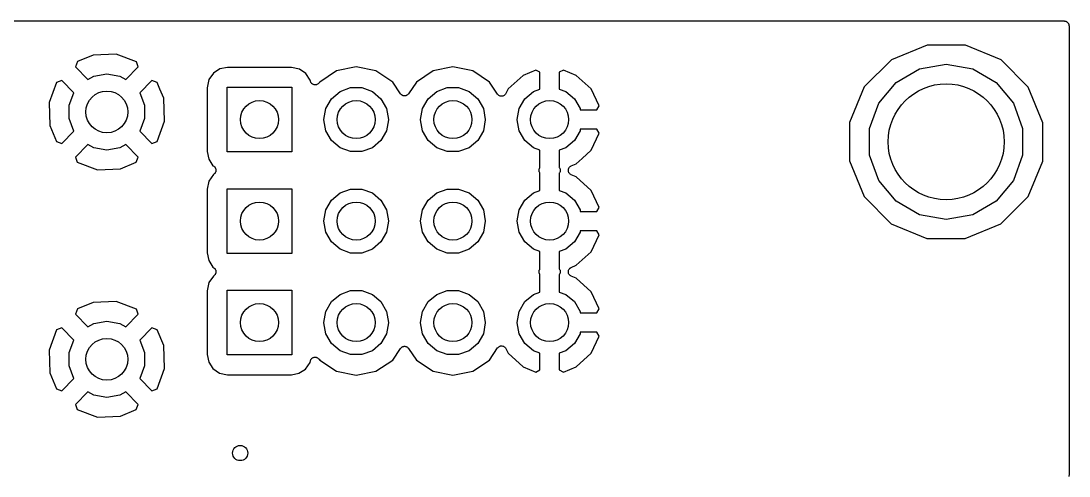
# Model space of a CAD drawing. Extents: x 10 to 287, y -200 to -10.
# Drawn here: x 115.4 to 142.93, y -48.86 to -36.91 of the extents above; entities that cross this region are included whole.
import ezdxf

# ---------------------------------------------------------------- set-up
doc = ezdxf.new("R2010")
doc.units = 0
doc.header["$MEASUREMENT"] = 0
doc.layers.add('BLACK', color=7, linetype='CONTINUOUS')

msp = doc.modelspace()

# ---------------------------------------------------------------- linework, layer by layer
at = {"layer": 'Black'}
for p, q in [((84.6132, -36.905), (142.8, -36.905)), ((142.8, -36.905), (142.811, -36.9069)), ((142.811, -36.9069), (142.822, -36.9069)), ((142.822, -36.9069), (142.832, -36.9107)), ((142.832, -36.9107), (142.843, -36.9127)), ((142.843, -36.9127), (142.853, -36.9182)), ((142.853, -36.9182), (142.863, -36.922)), ((142.863, -36.922), (142.872, -36.9292)), ((142.872, -36.9292), (142.882, -36.9347)), ((142.882, -36.9347), (142.889, -36.9432)), ((142.889, -36.9432), (142.897, -36.9504)), ((142.897, -36.9504), (142.903, -36.96)), ((142.903, -36.96), (142.91, -36.9685)), ((142.91, -36.9685), (142.914, -36.9789)), ((142.914, -36.9789), (142.919, -36.9886)), ((142.919, -36.9886), (142.921, -36.9995)), ((142.921, -36.9995), (142.925, -37.0099)), ((142.925, -37.0099), (142.925, -37.0211)), ((142.925, -37.0211), (142.927, -37.032)), ((142.927, -37.032), (142.927, -48.845)), ((139.197, -37.5408), (138.263, -37.9266)), ((140.207, -37.5416), (139.197, -37.5408)), ((141.141, -37.9291), (140.207, -37.5416)), ((116.883, -37.9729), (116.831, -38.1114)), ((117.299, -37.8004), (116.883, -37.9729)), ((117.901, -37.7781), (117.299, -37.8004)), ((118.432, -37.9756), (117.901, -37.7781)), ((118.483, -38.1114), (118.432, -37.9756)), ((138.263, -37.9266), (137.548, -38.6405)), ((141.855, -38.6443), (141.141, -37.9291)), ((116.831, -38.1114), (117.161, -38.441)), ((118.153, -38.441), (118.483, -38.1114)), ((120.629, -38.1641), (120.455, -38.2758)), ((120.828, -38.1266), (120.629, -38.1641)), ((122.503, -38.1266), (120.828, -38.1266)), ((122.717, -38.1699), (122.503, -38.1266)), ((122.887, -38.2859), (122.717, -38.1699)), ((123.687, -38.2156), (123.248, -38.5094)), ((124.206, -38.1124), (123.687, -38.2156)), ((124.725, -38.2156), (124.206, -38.1124)), ((125.164, -38.5094), (124.725, -38.2156)), ((126.227, -38.2156), (125.788, -38.5094)), ((126.746, -38.1124), (126.227, -38.2156)), ((127.265, -38.2156), (126.746, -38.1124)), ((127.704, -38.5094), (127.265, -38.2156)), ((128.923, -38.1957), (128.588, -38.3342)), ((129.032, -38.2534), (128.923, -38.1957)), ((129.032, -38.6954), (129.032, -38.2534)), ((129.649, -38.1957), (129.54, -38.2534)), ((129.54, -38.2534), (129.54, -38.6954)), ((129.984, -38.3342), (129.649, -38.1957)), ((138.389, -38.5187), (139.002, -38.1645)), ((139.002, -38.1645), (139.7, -38.0414)), ((139.7, -38.0414), (140.398, -38.1645)), ((140.398, -38.1645), (141.011, -38.5187)), ((116.336, -38.5208), (116.139, -39.0522)), ((116.472, -38.4706), (116.336, -38.5208)), ((116.791, -38.7898), (116.472, -38.4706)), ((117.161, -38.441), (117.314, -38.3529)), ((117.314, -38.3529), (117.657, -38.2924)), ((117.657, -38.2924), (118, -38.3529)), ((118, -38.3529), (118.153, -38.441)), ((118.842, -38.4706), (118.523, -38.7898)), ((118.98, -38.5218), (118.842, -38.4706)), ((119.052, -38.6956), (118.98, -38.5218)), ((120.339, -38.4455), (120.296, -38.6597)), ((120.455, -38.2758), (120.339, -38.4455)), ((122.999, -38.4595), (122.887, -38.2859)), ((123.003, -38.4829), (122.999, -38.4595)), ((123.009, -38.4991), (123.003, -38.4829)), ((123.014, -38.5156), (123.009, -38.4991)), ((123.017, -38.5196), (123.014, -38.5156)), ((123.019, -38.5242), (123.017, -38.5196)), ((123.03, -38.5373), (123.019, -38.5242)), ((123.234, -38.53), (123.222, -38.5425)), ((123.248, -38.5094), (123.234, -38.53)), ((125.37, -38.8176), (125.164, -38.5094)), ((125.788, -38.5094), (125.582, -38.8176)), ((127.918, -38.8291), (127.704, -38.5094)), ((128.588, -38.3342), (128.195, -38.6925)), ((130.377, -38.6925), (129.984, -38.3342)), ((137.934, -39.0613), (138.389, -38.5187)), ((141.011, -38.5187), (141.466, -39.0613)), ((116.668, -39.1219), (116.788, -38.7943)), ((116.788, -38.7943), (116.791, -38.7898)), ((118.523, -38.7898), (118.526, -38.7943)), ((118.526, -38.7943), (118.646, -39.1219)), ((119.153, -38.9383), (119.052, -38.6956)), ((119.052, -38.6956), (119.052, -38.6956)), ((120.296, -38.6597), (120.296, -40.3352)), ((120.816, -40.347), (120.816, -38.647)), ((120.816, -38.647), (122.516, -38.647)), ((122.516, -38.647), (122.516, -40.347)), ((123.04, -38.5512), (123.03, -38.5373)), ((123.044, -38.5539), (123.04, -38.5512)), ((123.048, -38.5577), (123.044, -38.5539)), ((123.063, -38.5661), (123.048, -38.5577)), ((123.077, -38.5757), (123.063, -38.5661)), ((123.082, -38.5769), (123.077, -38.5757)), ((123.086, -38.5793), (123.082, -38.5769)), ((123.103, -38.5821), (123.086, -38.5793)), ((123.12, -38.5862), (123.103, -38.5821)), ((123.125, -38.5856), (123.12, -38.5862)), ((123.13, -38.5864), (123.125, -38.5856)), ((123.147, -38.5833), (123.13, -38.5864)), ((123.164, -38.5814), (123.147, -38.5833)), ((123.168, -38.5792), (123.164, -38.5814)), ((123.173, -38.5783), (123.168, -38.5792)), ((123.188, -38.5695), (123.173, -38.5783)), ((123.203, -38.5619), (123.188, -38.5695)), ((123.207, -38.5583), (123.203, -38.5619)), ((123.211, -38.5558), (123.207, -38.5583)), ((123.222, -38.5425), (123.211, -38.5558)), ((123.555, -38.9474), (123.781, -38.7576)), ((123.781, -38.7576), (124.058, -38.6567)), ((124.058, -38.6567), (124.354, -38.6567)), ((124.354, -38.6567), (124.631, -38.7576)), ((124.631, -38.7576), (124.857, -38.9474)), ((126.095, -38.9474), (126.321, -38.7576)), ((126.321, -38.7576), (126.598, -38.6567)), ((126.598, -38.6567), (126.894, -38.6567)), ((126.894, -38.6567), (127.171, -38.7576)), ((127.171, -38.7576), (127.397, -38.9474)), ((128.195, -38.6925), (128.139, -38.8125)), ((128.635, -38.9474), (128.861, -38.7576)), ((128.861, -38.7576), (129.032, -38.6954)), ((129.54, -38.6954), (129.711, -38.7576)), ((129.711, -38.7576), (129.937, -38.9474)), ((130.586, -39.137), (130.377, -38.6925)), ((137.548, -38.6405), (137.16, -39.5737)), ((142.24, -39.5782), (141.855, -38.6443)), ((116.139, -39.0522), (116.161, -39.6541)), ((119.175, -39.5402), (119.153, -38.9383)), ((123.407, -39.203), (123.555, -38.9474)), ((124.857, -38.9474), (125.005, -39.203)), ((125.38, -38.8276), (125.37, -38.8176)), ((125.388, -38.8388), (125.38, -38.8276)), ((125.395, -38.8434), (125.388, -38.8388)), ((125.401, -38.8494), (125.395, -38.8434)), ((125.413, -38.8556), (125.401, -38.8494)), ((125.425, -38.8633), (125.413, -38.8556)), ((125.433, -38.8653), (125.425, -38.8633)), ((125.44, -38.869), (125.433, -38.8653)), ((125.454, -38.8705), (125.44, -38.869)), ((125.468, -38.8738), (125.454, -38.8705)), ((125.476, -38.8728), (125.468, -38.8738)), ((125.484, -38.8738), (125.476, -38.8728)), ((125.498, -38.8705), (125.484, -38.8738)), ((125.512, -38.869), (125.498, -38.8705)), ((125.519, -38.8653), (125.512, -38.869)), ((125.527, -38.8633), (125.519, -38.8653)), ((125.539, -38.8556), (125.527, -38.8633)), ((125.551, -38.8494), (125.539, -38.8556)), ((125.557, -38.8434), (125.551, -38.8494)), ((125.564, -38.8388), (125.557, -38.8434)), ((125.572, -38.8276), (125.564, -38.8388)), ((125.582, -38.8176), (125.572, -38.8276)), ((125.947, -39.203), (126.095, -38.9474)), ((127.397, -38.9474), (127.545, -39.203)), ((127.919, -38.83), (127.918, -38.8291)), ((127.919, -38.8311), (127.919, -38.83)), ((127.934, -38.8459), (127.919, -38.8311)), ((127.949, -38.861), (127.934, -38.8459)), ((127.95, -38.8615), (127.949, -38.861)), ((127.951, -38.8624), (127.95, -38.8615)), ((127.969, -38.8713), (127.951, -38.8624)), ((127.988, -38.8805), (127.969, -38.8713)), ((127.989, -38.8806), (127.988, -38.8805)), ((127.99, -38.8811), (127.989, -38.8806)), ((128.011, -38.883), (127.99, -38.8811)), ((128.032, -38.8853), (128.011, -38.883)), ((128.033, -38.885), (128.032, -38.8853)), ((128.034, -38.8851), (128.033, -38.885)), ((128.055, -38.8798), (128.034, -38.8851)), ((128.075, -38.8748), (128.055, -38.8798)), ((128.076, -38.8741), (128.075, -38.8748)), ((128.077, -38.8738), (128.076, -38.8741)), ((128.094, -38.8619), (128.077, -38.8738)), ((128.112, -38.8503), (128.094, -38.8619)), ((128.113, -38.8486), (128.112, -38.8493)), ((128.112, -38.8493), (128.112, -38.8503)), ((128.125, -38.8316), (128.113, -38.8486)), ((128.138, -38.8147), (128.125, -38.8316)), ((128.139, -38.8125), (128.138, -38.8135)), ((128.138, -38.8135), (128.138, -38.8147)), ((128.487, -39.203), (128.635, -38.9474)), ((129.937, -38.9474), (130.085, -39.203)), ((137.691, -39.727), (137.934, -39.0613)), ((141.466, -39.0613), (141.709, -39.727)), ((116.668, -39.4705), (116.668, -39.1219)), ((118.646, -39.1219), (118.646, -39.4705)), ((123.356, -39.4938), (123.407, -39.203)), ((125.005, -39.203), (125.056, -39.4938)), ((125.896, -39.4938), (125.947, -39.203)), ((127.545, -39.203), (127.596, -39.4938)), ((128.436, -39.4938), (128.487, -39.203)), ((130.085, -39.203), (130.092, -39.243)), ((130.092, -39.243), (130.53, -39.243)), ((130.53, -39.243), (130.586, -39.137)), ((116.788, -39.7981), (116.668, -39.4705)), ((118.646, -39.4705), (118.526, -39.7981)), ((118.978, -40.0716), (119.175, -39.5402)), ((123.356, -39.5002), (123.356, -39.4938)), ((123.407, -39.791), (123.356, -39.5002)), ((125.056, -39.5002), (125.005, -39.791)), ((125.056, -39.4938), (125.056, -39.5002)), ((125.896, -39.5002), (125.896, -39.4938)), ((125.947, -39.791), (125.896, -39.5002)), ((127.596, -39.5002), (127.545, -39.791)), ((127.596, -39.4938), (127.596, -39.5002)), ((128.436, -39.5002), (128.436, -39.4938)), ((128.487, -39.791), (128.436, -39.5002)), ((137.16, -39.5737), (137.16, -40.5842)), ((142.24, -40.5887), (142.24, -39.5782)), ((116.161, -39.6541), (116.334, -40.0706)), ((116.472, -40.1218), (116.791, -39.8026)), ((116.791, -39.8026), (116.788, -39.7981)), ((118.526, -39.7981), (118.523, -39.8026)), ((118.523, -39.8026), (118.842, -40.1218)), ((123.555, -40.0466), (123.407, -39.791)), ((125.005, -39.791), (124.857, -40.0466)), ((126.095, -40.0466), (125.947, -39.791)), ((127.545, -39.791), (127.397, -40.0466)), ((128.635, -40.0466), (128.487, -39.791)), ((130.085, -39.791), (129.937, -40.0466)), ((130.092, -39.751), (130.085, -39.791)), ((130.53, -39.751), (130.092, -39.751)), ((130.377, -40.3015), (130.586, -39.857)), ((130.586, -39.857), (130.53, -39.751)), ((137.691, -40.4354), (137.691, -39.727)), ((141.709, -39.727), (141.709, -40.4354)), ((116.334, -40.0706), (116.472, -40.1218)), ((117.161, -40.1514), (116.831, -40.481)), ((117.314, -40.2395), (117.161, -40.1514)), ((118.153, -40.1514), (118, -40.2395)), ((118.483, -40.481), (118.153, -40.1514)), ((118.842, -40.1218), (118.978, -40.0716)), ((123.781, -40.2364), (123.555, -40.0466)), ((124.857, -40.0466), (124.631, -40.2364)), ((126.321, -40.2364), (126.095, -40.0466)), ((127.397, -40.0466), (127.171, -40.2364)), ((128.861, -40.2364), (128.635, -40.0466)), ((129.937, -40.0466), (129.711, -40.2364)), ((117.657, -40.3), (117.314, -40.2395)), ((118, -40.2395), (117.657, -40.3)), ((120.296, -40.3352), (120.333, -40.5345)), ((122.516, -40.347), (120.816, -40.347)), ((124.058, -40.3373), (123.781, -40.2364)), ((124.354, -40.3373), (124.058, -40.3373)), ((124.631, -40.2364), (124.354, -40.3373)), ((126.598, -40.3373), (126.321, -40.2364)), ((126.894, -40.3373), (126.598, -40.3373)), ((127.171, -40.2364), (126.894, -40.3373)), ((129.032, -40.2986), (128.861, -40.2364)), ((129.032, -40.7553), (129.032, -40.2986)), ((129.711, -40.2364), (129.54, -40.2986)), ((129.54, -40.2986), (129.54, -40.7553)), ((130.142, -40.5155), (130.377, -40.3015)), ((137.934, -41.1011), (137.691, -40.4354)), ((141.709, -40.4354), (141.466, -41.1011)), ((116.831, -40.481), (116.882, -40.6168)), ((116.882, -40.6168), (117.413, -40.8143)), ((118.015, -40.792), (118.431, -40.6195)), ((118.431, -40.6195), (118.483, -40.481)), ((120.333, -40.5345), (120.445, -40.7081)), ((120.445, -40.7081), (120.468, -40.7243)), ((120.468, -40.7243), (120.479, -40.7343)), ((120.479, -40.7343), (120.49, -40.7429)), ((129.808, -40.75), (129.818, -40.7369)), ((129.818, -40.7369), (129.822, -40.7339)), ((129.822, -40.7339), (129.826, -40.7297)), ((129.826, -40.7297), (129.841, -40.7221)), ((129.841, -40.7221), (129.855, -40.7132)), ((129.855, -40.7132), (129.984, -40.6598)), ((129.984, -40.6598), (130.142, -40.5155)), ((130.142, -40.5155), (130.142, -40.5155)), ((137.16, -40.5842), (137.545, -41.5181)), ((141.852, -41.5219), (142.24, -40.5887)), ((117.413, -40.8143), (118.015, -40.792)), ((120.455, -40.9428), (120.339, -41.1125)), ((120.466, -40.9359), (120.455, -40.9428)), ((120.476, -40.9262), (120.466, -40.9359)), ((120.488, -40.9179), (120.476, -40.9262)), ((120.492, -40.9114), (120.488, -40.9179)), ((120.49, -40.7429), (120.494, -40.7496)), ((120.498, -40.906), (120.492, -40.9114)), ((120.494, -40.7496), (120.5, -40.7551)), ((120.504, -40.8933), (120.498, -40.906)), ((120.5, -40.7551), (120.506, -40.768)), ((120.513, -40.8815), (120.504, -40.8933)), ((120.506, -40.768), (120.514, -40.78)), ((120.515, -40.8738), (120.513, -40.8815)), ((120.514, -40.78), (120.516, -40.7877)), ((120.518, -40.8668), (120.515, -40.8738)), ((120.516, -40.7877), (120.519, -40.7949)), ((120.52, -40.8526), (120.518, -40.8668)), ((120.519, -40.7949), (120.521, -40.8091)), ((120.523, -40.8388), (120.52, -40.8526)), ((120.521, -40.8091), (120.524, -40.823)), ((120.524, -40.823), (120.523, -40.8309)), ((120.523, -40.8309), (120.523, -40.8388)), ((129.007, -40.8257), (129.01, -40.8088)), ((129.007, -40.8305), (129.007, -40.8257)), ((129.007, -40.8353), (129.007, -40.8305)), ((129.01, -40.8522), (129.007, -40.8353)), ((129.01, -40.8088), (129.013, -40.7916)), ((129.013, -40.8694), (129.01, -40.8522)), ((129.013, -40.7916), (129.015, -40.7873)), ((129.015, -40.8737), (129.013, -40.8694)), ((129.015, -40.7873), (129.016, -40.7826)), ((129.016, -40.8784), (129.015, -40.8737)), ((129.016, -40.7826), (129.025, -40.7679)), ((129.025, -40.8931), (129.016, -40.8784)), ((129.025, -40.7679), (129.032, -40.7553)), ((129.032, -40.9057), (129.025, -40.8931)), ((129.032, -41.3624), (129.032, -40.9057)), ((129.54, -40.7553), (129.547, -40.7679)), ((129.547, -40.8931), (129.54, -40.9057)), ((129.54, -40.9057), (129.54, -41.3624)), ((129.547, -40.7679), (129.556, -40.7826)), ((129.556, -40.8784), (129.547, -40.8931)), ((129.556, -40.7826), (129.557, -40.7873)), ((129.557, -40.8737), (129.556, -40.8784)), ((129.557, -40.7873), (129.559, -40.7916)), ((129.559, -40.8694), (129.557, -40.8737)), ((129.559, -40.7916), (129.562, -40.8088)), ((129.562, -40.8522), (129.559, -40.8694)), ((129.562, -40.8088), (129.565, -40.8257)), ((129.565, -40.8353), (129.562, -40.8522)), ((129.565, -40.8257), (129.565, -40.8305)), ((129.565, -40.8305), (129.565, -40.8353)), ((129.778, -40.8139), (129.779, -40.8086)), ((129.778, -40.8305), (129.778, -40.8139)), ((129.778, -40.8471), (129.778, -40.8305)), ((129.779, -40.8524), (129.778, -40.8471)), ((129.779, -40.8086), (129.78, -40.803)), ((129.78, -40.858), (129.779, -40.8524)), ((129.78, -40.803), (129.786, -40.7877)), ((129.786, -40.8733), (129.78, -40.858)), ((129.786, -40.7877), (129.791, -40.7719)), ((129.791, -40.8891), (129.786, -40.8733)), ((129.791, -40.7719), (129.794, -40.7674)), ((129.794, -40.8936), (129.791, -40.8891)), ((129.794, -40.7674), (129.796, -40.7623)), ((129.796, -40.8987), (129.794, -40.8936)), ((129.796, -40.7623), (129.808, -40.75)), ((129.808, -40.911), (129.796, -40.8987)), ((129.818, -40.9241), (129.808, -40.911)), ((129.822, -40.9271), (129.818, -40.9241)), ((129.826, -40.9313), (129.822, -40.9271)), ((129.841, -40.9389), (129.826, -40.9313)), ((129.855, -40.9478), (129.841, -40.9389)), ((129.984, -41.0012), (129.855, -40.9478)), ((130.377, -41.3595), (129.984, -41.0012)), ((120.339, -41.1125), (120.296, -41.3267)), ((138.389, -41.6437), (137.934, -41.1011)), ((141.466, -41.1011), (141.011, -41.6437)), ((120.296, -41.3267), (120.296, -43.0022)), ((120.816, -43.014), (120.816, -41.314)), ((120.816, -41.314), (122.516, -41.314)), ((122.516, -41.314), (122.516, -43.014)), ((123.555, -41.6144), (123.781, -41.4246)), ((123.781, -41.4246), (124.058, -41.3237)), ((124.058, -41.3237), (124.354, -41.3237)), ((124.354, -41.3237), (124.631, -41.4246)), ((124.631, -41.4246), (124.857, -41.6144)), ((126.095, -41.6144), (126.321, -41.4246)), ((126.321, -41.4246), (126.598, -41.3237)), ((126.598, -41.3237), (126.894, -41.3237)), ((126.894, -41.3237), (127.171, -41.4246)), ((127.171, -41.4246), (127.397, -41.6144)), ((128.635, -41.6144), (128.861, -41.4246)), ((128.861, -41.4246), (129.032, -41.3624)), ((129.54, -41.3624), (129.711, -41.4246)), ((129.711, -41.4246), (129.937, -41.6144)), ((130.586, -41.804), (130.377, -41.3595)), ((137.545, -41.5181), (138.259, -42.2333)), ((141.137, -42.2358), (141.852, -41.5219)), ((123.407, -41.87), (123.555, -41.6144)), ((124.857, -41.6144), (125.005, -41.87)), ((125.947, -41.87), (126.095, -41.6144)), ((127.397, -41.6144), (127.545, -41.87)), ((128.487, -41.87), (128.635, -41.6144)), ((129.937, -41.6144), (130.085, -41.87)), ((130.53, -41.91), (130.586, -41.804)), ((139.002, -41.9979), (138.389, -41.6437)), ((141.011, -41.6437), (140.398, -41.9979)), ((123.356, -42.1608), (123.407, -41.87)), ((125.005, -41.87), (125.056, -42.1608)), ((125.896, -42.1608), (125.947, -41.87)), ((127.545, -41.87), (127.596, -42.1608)), ((128.436, -42.1608), (128.487, -41.87)), ((130.085, -41.87), (130.092, -41.91)), ((130.092, -41.91), (130.53, -41.91)), ((139.7, -42.121), (139.002, -41.9979)), ((140.398, -41.9979), (139.7, -42.121)), ((123.356, -42.1672), (123.356, -42.1608)), ((123.407, -42.458), (123.356, -42.1672)), ((125.056, -42.1672), (125.005, -42.458)), ((125.056, -42.1608), (125.056, -42.1672)), ((125.896, -42.1672), (125.896, -42.1608)), ((125.947, -42.458), (125.896, -42.1672)), ((127.596, -42.1672), (127.545, -42.458)), ((127.596, -42.1608), (127.596, -42.1672)), ((128.436, -42.1672), (128.436, -42.1608)), ((128.487, -42.458), (128.436, -42.1672)), ((138.259, -42.2333), (139.193, -42.6208)), ((140.203, -42.6216), (141.137, -42.2358)), ((123.555, -42.7136), (123.407, -42.458)), ((125.005, -42.458), (124.857, -42.7136)), ((126.095, -42.7136), (125.947, -42.458)), ((127.545, -42.458), (127.397, -42.7136)), ((128.635, -42.7136), (128.487, -42.458)), ((130.085, -42.458), (129.937, -42.7136)), ((130.092, -42.418), (130.085, -42.458)), ((130.53, -42.418), (130.092, -42.418)), ((130.377, -42.9685), (130.586, -42.524)), ((130.586, -42.524), (130.53, -42.418)), ((139.193, -42.6208), (140.203, -42.6216)), ((123.781, -42.9034), (123.555, -42.7136)), ((124.058, -43.0043), (123.781, -42.9034)), ((124.631, -42.9034), (124.354, -43.0043)), ((124.857, -42.7136), (124.631, -42.9034)), ((126.321, -42.9034), (126.095, -42.7136)), ((126.598, -43.0043), (126.321, -42.9034)), ((127.171, -42.9034), (126.894, -43.0043)), ((127.397, -42.7136), (127.171, -42.9034)), ((128.861, -42.9034), (128.635, -42.7136)), ((129.032, -42.9656), (128.861, -42.9034)), ((129.711, -42.9034), (129.54, -42.9656)), ((129.937, -42.7136), (129.711, -42.9034)), ((120.296, -43.0022), (120.333, -43.2015)), ((120.333, -43.2015), (120.445, -43.3751)), ((122.516, -43.014), (120.816, -43.014)), ((124.354, -43.0043), (124.058, -43.0043)), ((126.894, -43.0043), (126.598, -43.0043)), ((129.032, -43.4223), (129.032, -42.9656)), ((129.54, -42.9656), (129.54, -43.4223)), ((129.984, -43.3268), (130.377, -42.9685)), ((120.445, -43.3751), (120.468, -43.3913)), ((120.468, -43.3913), (120.479, -43.4013)), ((120.479, -43.4013), (120.49, -43.4099)), ((120.49, -43.4099), (120.494, -43.4166)), ((120.494, -43.4166), (120.5, -43.4221)), ((120.5, -43.4221), (120.506, -43.435)), ((120.506, -43.435), (120.514, -43.447)), ((120.514, -43.447), (120.516, -43.4547)), ((120.516, -43.4547), (120.519, -43.4619)), ((120.519, -43.4619), (120.521, -43.4761)), ((120.521, -43.4761), (120.524, -43.49)), ((129.007, -43.4927), (129.01, -43.4758)), ((129.01, -43.4758), (129.013, -43.4586)), ((129.013, -43.4586), (129.015, -43.4543)), ((129.015, -43.4543), (129.016, -43.4496)), ((129.016, -43.4496), (129.025, -43.4349)), ((129.025, -43.4349), (129.032, -43.4223)), ((129.54, -43.4223), (129.547, -43.4349)), ((129.547, -43.4349), (129.556, -43.4496)), ((129.556, -43.4496), (129.557, -43.4543)), ((129.557, -43.4543), (129.559, -43.4586)), ((129.559, -43.4586), (129.562, -43.4758)), ((129.562, -43.4758), (129.565, -43.4927)), ((129.778, -43.4809), (129.779, -43.4756)), ((129.778, -43.4975), (129.778, -43.4809)), ((129.779, -43.4756), (129.78, -43.47)), ((129.78, -43.47), (129.786, -43.4547)), ((129.786, -43.4547), (129.791, -43.4389)), ((129.791, -43.4389), (129.794, -43.4344)), ((129.794, -43.4344), (129.796, -43.4293)), ((129.796, -43.4293), (129.808, -43.417)), ((129.808, -43.417), (129.818, -43.4039)), ((129.818, -43.4039), (129.822, -43.4009)), ((129.822, -43.4009), (129.826, -43.3967)), ((129.826, -43.3967), (129.841, -43.3891)), ((129.841, -43.3891), (129.855, -43.3802)), ((129.855, -43.3802), (129.984, -43.3268)), ((120.455, -43.6098), (120.339, -43.7795)), ((120.466, -43.6029), (120.455, -43.6098)), ((120.476, -43.5932), (120.466, -43.6029)), ((120.488, -43.5849), (120.476, -43.5932)), ((120.492, -43.5784), (120.488, -43.5849)), ((120.498, -43.573), (120.492, -43.5784)), ((120.504, -43.5603), (120.498, -43.573)), ((120.513, -43.5485), (120.504, -43.5603)), ((120.515, -43.5408), (120.513, -43.5485)), ((120.518, -43.5338), (120.515, -43.5408)), ((120.52, -43.5196), (120.518, -43.5338)), ((120.523, -43.5058), (120.52, -43.5196)), ((120.524, -43.49), (120.523, -43.4979)), ((120.523, -43.4979), (120.523, -43.5058)), ((129.007, -43.4975), (129.007, -43.4927)), ((129.007, -43.5023), (129.007, -43.4975)), ((129.01, -43.5192), (129.007, -43.5023)), ((129.013, -43.5364), (129.01, -43.5192)), ((129.015, -43.5407), (129.013, -43.5364)), ((129.016, -43.5454), (129.015, -43.5407)), ((129.025, -43.5601), (129.016, -43.5454)), ((129.032, -43.5727), (129.025, -43.5601)), ((129.032, -44.0294), (129.032, -43.5727)), ((129.547, -43.5601), (129.54, -43.5727)), ((129.54, -43.5727), (129.54, -44.0294)), ((129.556, -43.5454), (129.547, -43.5601)), ((129.557, -43.5407), (129.556, -43.5454)), ((129.559, -43.5364), (129.557, -43.5407)), ((129.562, -43.5192), (129.559, -43.5364)), ((129.565, -43.5023), (129.562, -43.5192)), ((129.565, -43.4927), (129.565, -43.4975)), ((129.565, -43.4975), (129.565, -43.5023)), ((129.778, -43.5141), (129.778, -43.4975)), ((129.779, -43.5194), (129.778, -43.5141)), ((129.78, -43.525), (129.779, -43.5194)), ((129.786, -43.5403), (129.78, -43.525)), ((129.791, -43.5561), (129.786, -43.5403)), ((129.794, -43.5606), (129.791, -43.5561)), ((129.796, -43.5657), (129.794, -43.5606)), ((129.808, -43.578), (129.796, -43.5657)), ((129.818, -43.5911), (129.808, -43.578)), ((129.822, -43.5941), (129.818, -43.5911)), ((129.826, -43.5983), (129.822, -43.5941)), ((129.841, -43.6059), (129.826, -43.5983)), ((129.855, -43.6148), (129.841, -43.6059)), ((129.984, -43.6682), (129.855, -43.6148)), ((130.377, -44.0265), (129.984, -43.6682)), ((120.339, -43.7795), (120.296, -43.9937)), ((120.296, -43.9937), (120.296, -45.6692)), ((120.816, -45.681), (120.816, -43.981)), ((120.816, -43.981), (122.516, -43.981)), ((122.516, -43.981), (122.516, -45.681)), ((123.781, -44.0916), (124.058, -43.9907)), ((124.058, -43.9907), (124.354, -43.9907)), ((124.354, -43.9907), (124.631, -44.0916)), ((126.321, -44.0916), (126.598, -43.9907)), ((126.598, -43.9907), (126.894, -43.9907)), ((126.894, -43.9907), (127.171, -44.0916)), ((128.861, -44.0916), (129.032, -44.0294)), ((129.54, -44.0294), (129.711, -44.0916)), ((130.586, -44.471), (130.377, -44.0265)), ((117.299, -44.3004), (116.883, -44.4729)), ((117.901, -44.2781), (117.299, -44.3004)), ((118.432, -44.4756), (117.901, -44.2781)), ((123.407, -44.537), (123.555, -44.2814)), ((123.555, -44.2814), (123.781, -44.0916)), ((124.631, -44.0916), (124.857, -44.2814)), ((124.857, -44.2814), (125.005, -44.537)), ((125.947, -44.537), (126.095, -44.2814)), ((126.095, -44.2814), (126.321, -44.0916)), ((127.171, -44.0916), (127.397, -44.2814)), ((127.397, -44.2814), (127.545, -44.537)), ((128.487, -44.537), (128.635, -44.2814)), ((128.635, -44.2814), (128.861, -44.0916)), ((129.711, -44.0916), (129.937, -44.2814)), ((129.937, -44.2814), (130.085, -44.537)), ((116.883, -44.4729), (116.831, -44.6114)), ((118.483, -44.6114), (118.432, -44.4756)), ((123.356, -44.8278), (123.407, -44.537)), ((125.005, -44.537), (125.056, -44.8278)), ((125.896, -44.8278), (125.947, -44.537)), ((127.545, -44.537), (127.596, -44.8278)), ((128.436, -44.8278), (128.487, -44.537)), ((130.085, -44.537), (130.092, -44.577)), ((130.092, -44.577), (130.53, -44.577)), ((130.53, -44.577), (130.586, -44.471)), ((116.831, -44.6114), (117.161, -44.941)), ((117.161, -44.941), (117.314, -44.8529)), ((117.314, -44.8529), (117.657, -44.7924)), ((117.657, -44.7924), (118, -44.8529)), ((118, -44.8529), (118.153, -44.941)), ((118.153, -44.941), (118.483, -44.6114)), ((123.356, -44.8342), (123.356, -44.8278)), ((123.407, -45.125), (123.356, -44.8342)), ((125.056, -44.8342), (125.005, -45.125)), ((125.056, -44.8278), (125.056, -44.8342)), ((125.896, -44.8342), (125.896, -44.8278)), ((125.947, -45.125), (125.896, -44.8342)), ((127.596, -44.8342), (127.545, -45.125)), ((127.596, -44.8278), (127.596, -44.8342)), ((128.436, -44.8342), (128.436, -44.8278)), ((128.487, -45.125), (128.436, -44.8342)), ((116.336, -45.0208), (116.139, -45.5522)), ((116.472, -44.9706), (116.336, -45.0208)), ((116.791, -45.2898), (116.472, -44.9706)), ((118.842, -44.9706), (118.523, -45.2898)), ((118.98, -45.0218), (118.842, -44.9706)), ((119.153, -45.4383), (118.98, -45.0218)), ((123.555, -45.3806), (123.407, -45.125)), ((125.005, -45.125), (124.857, -45.3806)), ((126.095, -45.3806), (125.947, -45.125)), ((127.545, -45.125), (127.397, -45.3806)), ((128.635, -45.3806), (128.487, -45.125)), ((130.085, -45.125), (129.937, -45.3806)), ((130.092, -45.085), (130.085, -45.125)), ((130.53, -45.085), (130.092, -45.085)), ((130.586, -45.191), (130.53, -45.085)), ((116.668, -45.6219), (116.788, -45.2943)), ((116.788, -45.2943), (116.791, -45.2898)), ((118.523, -45.2898), (118.526, -45.2943)), ((118.526, -45.2943), (118.646, -45.6219)), ((123.781, -45.5704), (123.555, -45.3806)), ((124.857, -45.3806), (124.631, -45.5704)), ((126.321, -45.5704), (126.095, -45.3806)), ((127.397, -45.3806), (127.171, -45.5704)), ((128.861, -45.5704), (128.635, -45.3806)), ((129.937, -45.3806), (129.711, -45.5704)), ((130.377, -45.6355), (130.586, -45.191)), ((116.139, -45.5522), (116.161, -46.1541)), ((116.668, -45.9705), (116.668, -45.6219)), ((118.646, -45.6219), (118.646, -45.9705)), ((119.175, -46.0402), (119.153, -45.4383)), ((120.296, -45.6692), (120.333, -45.8685)), ((122.516, -45.681), (120.816, -45.681)), ((124.058, -45.6713), (123.781, -45.5704)), ((124.354, -45.6713), (124.058, -45.6713)), ((124.631, -45.5704), (124.354, -45.6713)), ((125.164, -45.8186), (125.37, -45.5104)), ((125.37, -45.5104), (125.38, -45.5004)), ((125.38, -45.5004), (125.388, -45.4892)), ((125.388, -45.4892), (125.395, -45.4846)), ((125.395, -45.4846), (125.401, -45.4786)), ((125.401, -45.4786), (125.413, -45.4724)), ((125.413, -45.4724), (125.425, -45.4647)), ((125.425, -45.4647), (125.433, -45.4627)), ((125.433, -45.4627), (125.44, -45.459)), ((125.44, -45.459), (125.454, -45.4575)), ((125.454, -45.4575), (125.468, -45.4542)), ((125.468, -45.4542), (125.476, -45.4552)), ((125.476, -45.4552), (125.484, -45.4542)), ((125.484, -45.4542), (125.498, -45.4575)), ((125.498, -45.4575), (125.512, -45.459)), ((125.512, -45.459), (125.519, -45.4627)), ((125.519, -45.4627), (125.527, -45.4647)), ((125.527, -45.4647), (125.539, -45.4724)), ((125.539, -45.4724), (125.551, -45.4786)), ((125.551, -45.4786), (125.557, -45.4846)), ((125.557, -45.4846), (125.564, -45.4892)), ((125.564, -45.4892), (125.572, -45.5004)), ((125.572, -45.5004), (125.582, -45.5104)), ((125.582, -45.5104), (125.788, -45.8186)), ((126.598, -45.6713), (126.321, -45.5704)), ((126.894, -45.6713), (126.598, -45.6713)), ((127.171, -45.5704), (126.894, -45.6713)), ((127.704, -45.8186), (127.918, -45.4989)), ((127.918, -45.4989), (127.919, -45.498)), ((127.919, -45.4969), (127.934, -45.4821)), ((127.919, -45.498), (127.919, -45.4969)), ((127.934, -45.4821), (127.949, -45.467)), ((127.949, -45.467), (127.95, -45.4665)), ((127.95, -45.4665), (127.951, -45.4656)), ((127.951, -45.4656), (127.969, -45.4567)), ((127.969, -45.4567), (127.988, -45.4475)), ((127.988, -45.4475), (127.989, -45.4474)), ((127.989, -45.4474), (127.99, -45.4469)), ((127.99, -45.4469), (128.011, -45.445)), ((128.011, -45.445), (128.032, -45.4427)), ((128.032, -45.4427), (128.033, -45.443)), ((128.033, -45.443), (128.034, -45.4429)), ((128.034, -45.4429), (128.055, -45.4482)), ((128.055, -45.4482), (128.075, -45.4532)), ((128.075, -45.4532), (128.076, -45.4539)), ((128.076, -45.4539), (128.077, -45.4542)), ((128.077, -45.4542), (128.094, -45.4661)), ((128.094, -45.4661), (128.112, -45.4777)), ((128.112, -45.4777), (128.112, -45.4787)), ((128.112, -45.4787), (128.113, -45.4794)), ((128.113, -45.4794), (128.125, -45.4964)), ((128.125, -45.4964), (128.138, -45.5133)), ((128.138, -45.5133), (128.138, -45.5145)), ((128.138, -45.5145), (128.139, -45.5155)), ((128.139, -45.5155), (128.195, -45.6355)), ((128.195, -45.6355), (128.588, -45.9938)), ((129.032, -45.6326), (128.861, -45.5704)), ((129.032, -46.0746), (129.032, -45.6326)), ((129.711, -45.5704), (129.54, -45.6326)), ((129.54, -45.6326), (129.54, -46.0746)), ((129.984, -45.9938), (130.377, -45.6355)), ((120.333, -45.8685), (120.445, -46.0421)), ((122.877, -46.0522), (122.993, -45.8825)), ((122.993, -45.8825), (123.002, -45.8403)), ((123.002, -45.8403), (123.008, -45.825)), ((123.008, -45.825), (123.012, -45.8093)), ((123.012, -45.8093), (123.016, -45.8046)), ((123.016, -45.8046), (123.018, -45.7992)), ((123.018, -45.7992), (123.029, -45.7869)), ((123.029, -45.7869), (123.038, -45.7737)), ((123.038, -45.7737), (123.043, -45.7705)), ((123.043, -45.7705), (123.047, -45.7661)), ((123.047, -45.7661), (123.061, -45.7583)), ((123.061, -45.7583), (123.075, -45.7492)), ((123.075, -45.7492), (123.081, -45.7478)), ((123.081, -45.7478), (123.086, -45.7451)), ((123.086, -45.7451), (123.102, -45.7426)), ((123.102, -45.7426), (123.118, -45.7387)), ((123.118, -45.7387), (123.124, -45.7394)), ((123.124, -45.7394), (123.129, -45.7385)), ((123.129, -45.7385), (123.145, -45.7417)), ((123.145, -45.7417), (123.162, -45.7435)), ((123.162, -45.7435), (123.167, -45.7461)), ((123.167, -45.7461), (123.173, -45.7473)), ((123.173, -45.7473), (123.186, -45.7558)), ((123.186, -45.7558), (123.201, -45.763)), ((123.201, -45.763), (123.205, -45.7672)), ((123.205, -45.7672), (123.21, -45.7703)), ((123.21, -45.7703), (123.22, -45.7831)), ((123.22, -45.7831), (123.232, -45.7949)), ((123.232, -45.7949), (123.248, -45.8186)), ((123.248, -45.8186), (123.687, -46.1124)), ((124.725, -46.1124), (125.164, -45.8186)), ((125.788, -45.8186), (126.227, -46.1124)), ((127.265, -46.1124), (127.704, -45.8186)), ((116.161, -46.1541), (116.334, -46.5706)), ((116.788, -46.2981), (116.668, -45.9705)), ((118.646, -45.9705), (118.526, -46.2981)), ((118.978, -46.5716), (119.175, -46.0402)), ((120.445, -46.0421), (120.615, -46.1581)), ((120.615, -46.1581), (120.829, -46.2014)), ((120.829, -46.2014), (122.504, -46.2014)), ((122.504, -46.2014), (122.703, -46.1639)), ((122.703, -46.1639), (122.877, -46.0522)), ((123.687, -46.1124), (124.206, -46.2156)), ((124.206, -46.2156), (124.725, -46.1124)), ((126.227, -46.1124), (126.746, -46.2156)), ((126.746, -46.2156), (127.265, -46.1124)), ((128.588, -45.9938), (128.923, -46.1323)), ((128.923, -46.1323), (129.032, -46.0746)), ((129.54, -46.0746), (129.649, -46.1323)), ((129.649, -46.1323), (129.984, -45.9938)), ((116.472, -46.6218), (116.791, -46.3026)), ((116.791, -46.3026), (116.788, -46.2981)), ((118.526, -46.2981), (118.523, -46.3026)), ((118.523, -46.3026), (118.842, -46.6218)), ((116.334, -46.5706), (116.472, -46.6218)), ((117.161, -46.6514), (116.831, -46.981)), ((117.314, -46.7395), (117.161, -46.6514)), ((117.657, -46.8), (117.314, -46.7395)), ((118, -46.7395), (117.657, -46.8)), ((118.153, -46.6514), (118, -46.7395)), ((118.483, -46.981), (118.153, -46.6514)), ((118.842, -46.6218), (118.978, -46.5716)), ((116.831, -46.981), (116.882, -47.1168)), ((118.431, -47.1195), (118.483, -46.981)), ((116.882, -47.1168), (117.413, -47.3143)), ((117.413, -47.3143), (118.015, -47.292)), ((118.015, -47.292), (118.431, -47.1195)), ((142.925, -48.8586), (142.924, -48.8725)), ((142.927, -48.845), (142.925, -48.8586))]:
    msp.add_line(p, q, dxfattribs=at)
for centre, radius in [((117.657, -39.2962), 0.55), ((139.7, -40.0812), 1.524), ((121.666, -39.497), 0.5), ((124.206, -39.497), 0.5), ((126.746, -39.497), 0.5), ((129.286, -39.497), 0.5), ((121.666, -42.164), 0.5), ((124.206, -42.164), 0.5), ((126.746, -42.164), 0.5), ((129.286, -42.164), 0.5), ((121.666, -44.831), 0.5), ((124.206, -44.831), 0.5), ((126.746, -44.831), 0.5), ((129.286, -44.831), 0.5), ((117.657, -45.7962), 0.55), ((121.158, -48.26), 0.2)]:
    msp.add_circle(centre, radius, dxfattribs=at)

doc.saveas('drawing.dxf')
